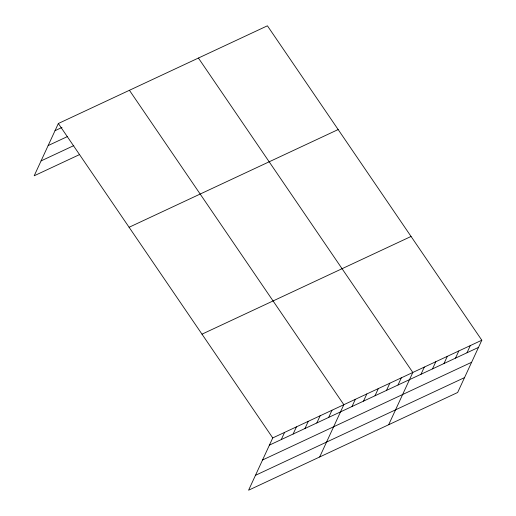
<?xml version="1.0" encoding="UTF-8"?>
<svg xmlns="http://www.w3.org/2000/svg" width="516" height="516" viewBox="0 0 516 516"><rect width="100%" height="100%" fill="white"/><g stroke="black" fill="none" stroke-linecap="round" stroke-linejoin="round"><path stroke-width="0.77" d="M481.815 340.212L272.745 437.929L248.589 490.2L457.66 392.489L481.815 340.212L267.411 25.8L58.34 123.511L34.185 175.788L79.483 154.613M281.278 439.567L284.593 432.389M293.12 434.033L296.442 426.855M304.969 428.493L308.284 421.314M316.818 422.959L320.133 415.78M328.666 417.418L331.982 410.239M319.675 456.976L343.83 404.705L129.426 90.294M352.009 406.511L355.33 399.332M363.509 401.132L366.824 393.953M375.009 395.759L378.325 388.58M386.51 390.386L389.825 383.207M398.004 385.013L401.325 377.835M388.671 424.733L412.819 372.455L198.415 58.044M421.004 374.261L424.32 367.082M432.505 368.888L435.82 361.71M443.999 363.516L447.32 356.337M455.499 358.143L458.814 350.964M466.999 352.763L470.315 345.585M55.025 130.69L61.991 127.433M48.149 145.577L67.66 136.456M41.061 160.908L73.814 145.596M129.09 227.272L338.161 129.555M201.988 334.168L411.058 236.457M269.429 445.108L478.5 347.391M262.554 459.988L471.624 362.271M255.465 475.32L464.535 377.602M58.34 123.511L272.745 437.929"/></g></svg>
